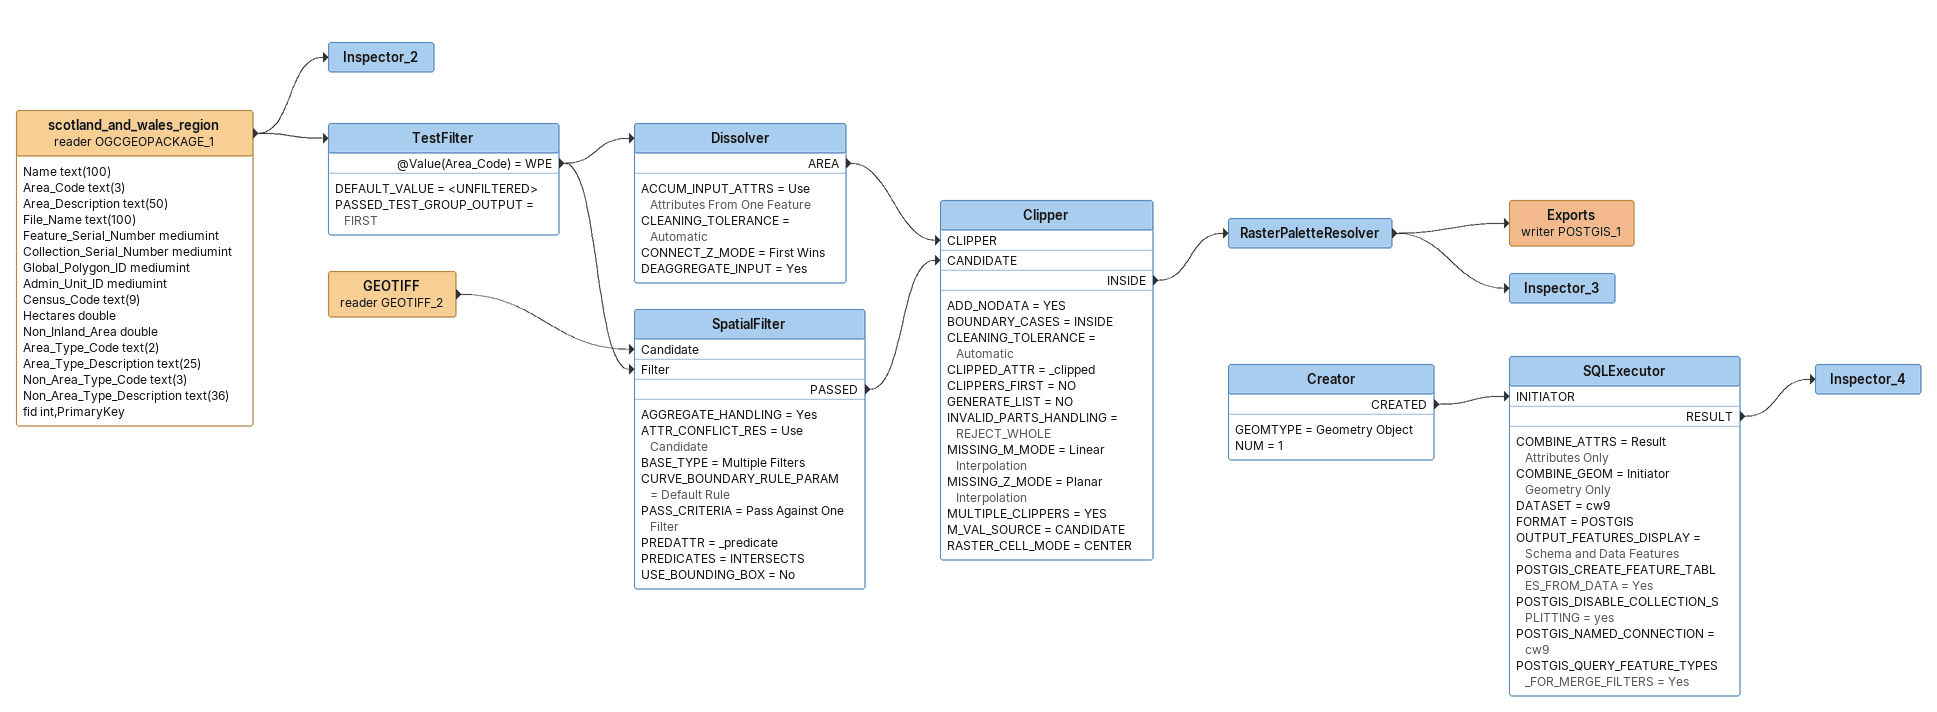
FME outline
scotland_and_wales_region (reader OGCGEOPACKAGE_1)
    attributes: Name text(100), Area_Code text(3), Area_Description text(50), File_Name text(100), Feature_Serial_Number mediumint, Collection_Serial_Number mediumint, Global_Polygon_ID mediumint, Admin_Unit_ID mediumint, Census_Code text(9), Hectares double, Non_Inland_Area double, Area_Type_Code text(2), Area_Type_Description text(25), Non_Area_Type_Code text(3), Non_Area_Type_Description text(36), fid int,PrimaryKey
    -> TestFilter
    -> Inspector_2
Inspector_2
TestFilter
    DEFAULT_VALUE = <UNFILTERED>
    PASSED_TEST_GROUP_OUTPUT = FIRST
    @Value(Area_Code) = WPE -> Dissolver
    @Value(Area_Code) = WPE -> SpatialFilter [Filter]
Dissolver
    ACCUM_INPUT_ATTRS = Use Attributes From One Feature
    CLEANING_TOLERANCE = Automatic
    CONNECT_Z_MODE = First Wins
    DEAGGREGATE_INPUT = Yes
    AREA -> Clipper [CLIPPER]
GEOTIFF (reader GEOTIFF_2)
    -> SpatialFilter [Candidate]
SpatialFilter
    AGGREGATE_HANDLING = Yes
    ATTR_CONFLICT_RES = Use Candidate
    BASE_TYPE = Multiple Filters
    CURVE_BOUNDARY_RULE_PARAM = Default Rule
    PASS_CRITERIA = Pass Against One Filter
    PREDATTR = _predicate
    PREDICATES = INTERSECTS
    USE_BOUNDING_BOX = No
    PASSED -> Clipper [CANDIDATE]
Clipper
    ADD_NODATA = YES
    BOUNDARY_CASES = INSIDE
    CLEANING_TOLERANCE = Automatic
    CLIPPED_ATTR = _clipped
    CLIPPERS_FIRST = NO
    GENERATE_LIST = NO
    INVALID_PARTS_HANDLING = REJECT_WHOLE
    MISSING_M_MODE = Linear Interpolation
    MISSING_Z_MODE = Planar Interpolation
    MULTIPLE_CLIPPERS = YES
    M_VAL_SOURCE = CANDIDATE
    RASTER_CELL_MODE = CENTER
    INSIDE -> RasterPaletteResolver
RasterPaletteResolver
    -> Exports (writer POSTGIS_1)
    -> Inspector_3
Exports (writer POSTGIS_1)
Inspector_3
Creator
    GEOMTYPE = Geometry Object
    NUM = 1
    CREATED -> SQLExecutor [INITIATOR]
SQLExecutor
    COMBINE_ATTRS = Result Attributes Only
    COMBINE_GEOM = Initiator Geometry Only
    DATASET = cw9
    FORMAT = POSTGIS
    OUTPUT_FEATURES_DISPLAY = Schema and Data Features
    POSTGIS_CREATE_FEATURE_TABLES_FROM_DATA = Yes
    POSTGIS_DISABLE_COLLECTION_SPLITTING = yes
    POSTGIS_NAMED_CONNECTION = cw9
    POSTGIS_QUERY_FEATURE_TYPES_FOR_MERGE_FILTERS = Yes
    RESULT -> Inspector_4
Inspector_4
